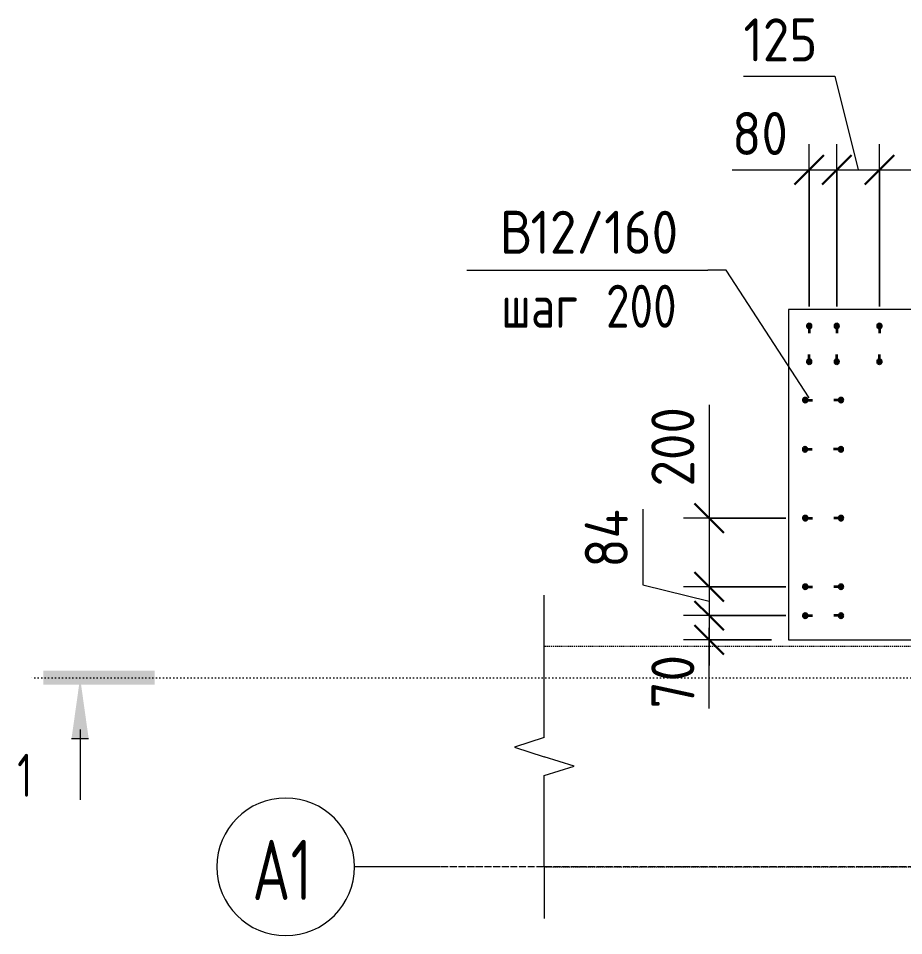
# Model space of a CAD drawing. Header units: millimetres. Extents: x 27196 to 80378, y -5588 to 34882.
# Drawn here: x 63473 to 66045, y 30945 to 33611 of the extents above; entities that cross this region are included whole.
import ezdxf

# ---------------------------------------------------------------- set-up
doc = ezdxf.new("R2010")
doc.units = ezdxf.units.MM
for name, pattern in [('01 Штриховая _4 мм_', [6, 3.5, -2.5]), ('02 Штрихпунктирная _20 мм_', [25, 20, -2.5, 0, -2.5]), ('04 Пунктир 10мм', [10, 0, -10])]:
    doc.linetypes.add(name, pattern=pattern)
for name, color, linetype, lineweight in [('AA_Dim', 7, 'Continuous', 9), ('AA_Dim-50', 7, 'Continuous', 9), ('AA_Oformlenie', 7, 'Continuous', 9), ('AA_Razrez', 7, 'Continuous', 9), ('AA_Vinoska', 7, 'Continuous', 9), ('AF_Stena_Опалубка', 253, 'Continuous', 18), ('KR_Armatura', 7, 'Continuous', 20), ('KR_Armatura_Tonkie', 7, 'Continuous', 20), ('KR_Fundament', 7, 'Continuous', 18), ('Оси', 7, 'Continuous', 9)]:
    doc.layers.add(name, color=color, linetype=linetype, lineweight=lineweight)
doc.styles.add('ISOCPEUR_5', font='isocpeur.ttf', dxfattribs={"width": 0.7, "height": 175})
doc.styles.add('ISOCPEUR_6', font='isocpeur.ttf', dxfattribs={"width": 0.7, "height": 125})
doc.styles.add('ISOCPEUR_7', font='isocpeur.ttf', dxfattribs={"width": 0.9, "height": 125})
doc.styles.add('ISOCPEUR_9', font='isocpeur.ttf', dxfattribs={"width": 0.8, "height": 125})
doc.dimstyles.new('05_Округл_1мм__прозр__1', dxfattribs={"dimscale": 304.8, "dimtxt": 124.497647, "dimasz": 0.278871, "dimexe": 0.246063, "dimexo": 0.164042, "dimgap": 0.016404, "dimtad": 1, "dimdec": 0, "dimdsep": 46, "dimtxsty": 'ISOCPEUR_7', "dimblk1": 'OBLIQUE', "dimblk2": 'OBLIQUE', "dimsah": 1, "dimcen": 0.09, "dimdle": 0.246063, "dimazin": 0, "dimtfac": 1, "dimtdec": 4, "dimtix": 1, "dimtmove": 1, "dimatfit": 3, "dimfxl": 1, "dimtvp": 1, "dimtolj": 1, "dimtzin": 0, "dimlwd": 18, "dimlwe": 18, "dimarcsym": 2})
doc.dimstyles.new('05_Округл_5мм__прозр__2', dxfattribs={"dimscale": 304.8, "dimtxt": 124.497647, "dimasz": 0.278871, "dimexe": 0.246063, "dimexo": 0.164042, "dimgap": 0.016404, "dimtad": 1, "dimdec": 0, "dimrnd": 5, "dimdsep": 46, "dimtxsty": 'ISOCPEUR_7', "dimblk1": 'OBLIQUE', "dimblk2": 'OBLIQUE', "dimsah": 1, "dimcen": 0.09, "dimdle": 0.246063, "dimazin": 0, "dimtfac": 1, "dimtdec": 4, "dimtix": 1, "dimtmove": 1, "dimatfit": 3, "dimfxl": 1, "dimtvp": 1, "dimtolj": 1, "dimtzin": 0, "dimlwd": 18, "dimlwe": 18, "dimarcsym": 2})
doc.dimstyles.new('05_Округл_5мм__прозр__3', dxfattribs={"dimscale": 304.8, "dimtxt": 124.497647, "dimasz": 0.278871, "dimexe": 0.246063, "dimexo": 0.164042, "dimgap": 0.016404, "dimtad": 1, "dimdec": 0, "dimrnd": 5, "dimdsep": 46, "dimtxsty": 'ISOCPEUR_7', "dimblk1": 'OBLIQUE', "dimblk2": 'OBLIQUE', "dimsah": 1, "dimcen": 0.09, "dimdle": 0.246063, "dimazin": 0, "dimtfac": 1, "dimtdec": 4, "dimtix": 1, "dimtmove": 0, "dimatfit": 3, "dimfxl": 1, "dimtvp": 1, "dimtolj": 1, "dimtzin": 0, "dimlwd": 18, "dimlwe": 18, "dimarcsym": 2})

# ---------------------------------------------------------------- blocks, each defined once
blk = doc.blocks.new('265_Выпуск П одной длины _НесАрм_РабПлоск_ - В1 _d12_ t250-4071037-Схема расположения арматурных выпусков вундаментной плиты  в_о 9-А1')
at = {"layer": 'KR_Armatura_Tonkie', "lineweight": 35}
for points in [[(-6, -6), (-3, -5.2), (-1.8, -4.2), (-0.2, -1.6), (0, 0), (-0.8, 3), (-1.8, 4.2), (-4.4, 5.8), (-7.6, 5.8), (-10.2, 4.2), (-11.8, 1.6), (-12, 0), (-11.2, -3), (-9, -5.2)], [(98, -6), (99.6, -5.8), (102.2, -4.2), (103.8, -1.6), (103.8, 1.6), (103.2, 3), (101, 5.2), (98, 6), (95, 5.2), (92.8, 3), (92.2, 1.6), (92.2, -1.6), (92.8, -3), (95, -5.2), (96.4, -5.8)]]:
    blk.add_hatch(color=256, dxfattribs=at).paths.add_polyline_path(points)
at = {"layer": 'KR_Armatura'}
for centre in [(-6, 0), (98, 0)]:
    blk.add_circle(centre, 6, dxfattribs=at)
at = {"layer": 'KR_Armatura_Tonkie', "lineweight": 35}
for p, q in [((0, 0), (15, 0)), ((92, 0), (77, 0))]:
    blk.add_line(p, q, dxfattribs=at)
for centre, start, end in [((-6, 0), 360, 180), ((-6, 0), 180, 360), ((98, 0), 360, 180), ((98, 0), 180, 360)]:
    blk.add_arc(centre, 6, start, end, dxfattribs=at)
blk = doc.blocks.new('265_Выпуск П одной длины _НесАрм_РабПлоск_ - В1 _d12_ t250-V1-Схема расположения арматурных выпусков вундаментной плиты  в_о 9-А1')
at = {"layer": 'KR_Armatura_Tonkie', "lineweight": 35}
for points in [[(-6, -6), (-3, -5.2), (-1.8, -4.2), (-0.1, -1.1), (-0.1, 0.5), (-0.8, 3), (-1.8, 4.2), (-4.4, 5.8), (-7.6, 5.8), (-10.2, 4.2), (-11.8, 1.6), (-11.7, -1.1), (-11.2, -3), (-9, -5.2)], [(98, -6), (99.6, -5.8), (102.2, -4.2), (103.8, -1.1), (103.8, 1.6), (103.2, 3), (101, 5.2), (98, 6), (95, 5.2), (92.8, 3), (92.2, 1.6), (92.2, -1.6), (92.8, -3), (95, -5.2), (96.4, -5.8)]]:
    blk.add_hatch(color=256, dxfattribs=at).paths.add_polyline_path(points)
at = {"layer": 'KR_Armatura'}
for centre in [(-6, 0), (98, 0)]:
    blk.add_circle(centre, 6, dxfattribs=at)
at = {"layer": 'KR_Armatura_Tonkie', "lineweight": 35}
for p, q in [((0, 0), (15, 0)), ((92, 0), (77, 0))]:
    blk.add_line(p, q, dxfattribs=at)
for centre, start, end in [((-6, 0), 360, 180), ((-6, 0), 180, 360), ((98, 0), 360, 180), ((98, 0), 180, 360)]:
    blk.add_arc(centre, 6, start, end, dxfattribs=at)
blk = doc.blocks.new('265_Выпуск П одной длины _НесАрм_РабПлоск_ - В1 _d12_ t250-V2-Схема расположения арматурных выпусков вундаментной плиты  в_о 9-А1')
at = {"layer": 'KR_Armatura_Tonkie', "lineweight": 35}
for points in [[(-6, -6), (-3, -5.2), (-1.8, -4.2), (-0.2, -1.6), (-0.1, 0.5), (-0.8, 3), (-1.8, 4.2), (-4.4, 5.8), (-7.6, 5.8), (-10.2, 4.2), (-11.8, 1.6), (-12, 0), (-11.2, -3), (-9, -5.2)], [(98, -6), (99.6, -5.8), (102.2, -4.2), (103.8, -1.6), (103.8, 1.6), (103.2, 3), (101, 5.2), (98, 6), (95, 5.2), (92.8, 3), (92.2, 1.6), (92.2, -1.6), (92.8, -3), (95, -5.2), (96.4, -5.8)]]:
    blk.add_hatch(color=256, dxfattribs=at).paths.add_polyline_path(points)
at = {"layer": 'KR_Armatura'}
for centre in [(-6, 0), (98, 0)]:
    blk.add_circle(centre, 6, dxfattribs=at)
at = {"layer": 'KR_Armatura_Tonkie', "lineweight": 35}
for p, q in [((0, 0), (15, 0)), ((92, 0), (77, 0))]:
    blk.add_line(p, q, dxfattribs=at)
for centre, start, end in [((-6, 0), 360, 180), ((-6, 0), 180, 360), ((98, 0), 360, 180), ((98, 0), 180, 360)]:
    blk.add_arc(centre, 6, start, end, dxfattribs=at)
blk = doc.blocks.new('011_ЛинияОбрыва _ЭлУзла_Линия_ - Тип 1-4091835-Схема расположения арматурных выпусков вундаментной плиты  в_о 9-А1')
at = {"layer": 'AA_Oformlenie'}
for p, q in [((0, 0), (265, 0)), ((376.3, 0), (640, 0))]:
    blk.add_line(p, q, dxfattribs=at)
blk = doc.blocks.new('Ось сетки - d_4мм-2765513-Схема расположения арматурных выпусков вундаментной плиты  в_о 9-А1')
at = {"layer": 'Оси'}
for start, end in [(360, 180), (360, 180), (180, 360), (180, 360)]:
    blk.add_arc((0, 0), 4, start, end, dxfattribs=at)
blk = doc.blocks.new('Разрез - Номер узла_ спереди-394134-Схема расположения арматурных выпусков вундаментной плиты  в_о 9-А1')
at = {"layer": 'AA_Razrez'}
for points in [[(7.329, 0.404), (7.329, -0.394), (0.873, -0.394), (0.873, 0.404)], [(3.497, -3.533), (2.503, -3.533), (3, 0)]]:
    blk.add_hatch(color=256, dxfattribs=at).paths.add_polyline_path(points)
for p, q in [((3, -3), (3, -7.096)), ((2.503, -3.533), (3.497, -3.533))]:
    blk.add_line(p, q, dxfattribs=at)
blk = doc.blocks.new('DIMBLOCK44-Схема расположения арматурных выпусков вундаментной плиты  в_о 9-А1')
at = {"layer": 'AA_Dim-50', "lineweight": 18}
for p, q in [((65770.4, 32773), (65770.4, 33245.4)), ((65850.4, 32773), (65850.4, 33245.4)), ((65546.5, 33170.4), (65754.5, 33170.4)), ((65695.4, 33170.4), (65850.4, 33170.4)), ((65754.5, 33170.4), (65810.4, 33170.4)), ((65770.4, 33170.4), (65770.4, 32773)), ((65850.4, 33170.4), (65850.4, 32773))]:
    blk.add_line(p, q, dxfattribs=at)
at = {"layer": 'AA_Dim-50', "lineweight": 30}
for p, q in [((65770.4, 33170.4), (65812.9, 33212.9)), ((65850.4, 33170.4), (65892.9, 33212.9)), ((65770.4, 33170.4), (65727.9, 33127.9)), ((65850.4, 33170.4), (65807.9, 33127.9))]:
    blk.add_line(p, q, dxfattribs=at)
at = {"layer": 'AA_Dim-50', "color": 0, "lineweight": 18, "insert": (65546.5, 33338.7), "char_height": 125, "width": 189.619, "attachment_point": 1, "line_spacing_factor": 1.149209, "style": 'ISOCPEUR_7'}
blk.add_mtext('80', dxfattribs=at)
blk = doc.blocks.new('_Oblique')
at = {"color": 0, "linetype": 'ByBlock', "lineweight": -2}
blk.add_line((-0.5, -0.5), (0.5, 0.5), dxfattribs=at)
blk = doc.blocks.new('DIMBLOCK45-Схема расположения арматурных выпусков вундаментной плиты  в_о 9-А1')
at = {"layer": 'AA_Dim-50', "lineweight": 18}
for p, q in [((65579.3, 33442.6), (65844.8, 33442.6)), ((65844.8, 33442.6), (65912.4, 33170.4)), ((65850.4, 32773), (65850.4, 33245.4)), ((65974.4, 32773), (65974.4, 33245.4)), ((65850.4, 33170.4), (65974.4, 33170.4)), ((65850.4, 33170.4), (65850.4, 32773)), ((65974.4, 33170.4), (65974.4, 32773))]:
    blk.add_line(p, q, dxfattribs=at)
at = {"layer": 'AA_Dim-50', "lineweight": 30}
for p, q in [((65850.4, 33170.4), (65892.9, 33212.9)), ((65974.4, 33170.4), (66016.9, 33212.9)), ((65850.4, 33170.4), (65807.9, 33127.9)), ((65974.4, 33170.4), (65931.9, 33127.9))]:
    blk.add_line(p, q, dxfattribs=at)
at = {"layer": 'AA_Dim-50', "color": 0, "lineweight": 18, "insert": (65579.3, 33610.9), "char_height": 125, "width": 258.572, "attachment_point": 1, "line_spacing_factor": 1.149209, "style": 'ISOCPEUR_7'}
blk.add_mtext('125', dxfattribs=at)
blk = doc.blocks.new('DIMBLOCK46-Схема расположения арматурных выпусков вундаментной плиты  в_о 9-А1')
at = {"layer": 'AA_Dim-50', "lineweight": 18}
for p, q in [((65974.4, 32773), (65974.4, 33245.4)), ((65974.4, 33170.4), (66565.4, 33170.4)), ((65974.4, 33170.4), (65974.4, 32773)), ((66490.4, 33180.5), (66490.4, 33095.4)), ((66490.4, 33170.4), (66490.4, 33180.5))]:
    blk.add_line(p, q, dxfattribs=at)
at = {"layer": 'AA_Dim-50', "lineweight": 30}
for p, q in [((65974.4, 33170.4), (66016.9, 33212.9)), ((66490.4, 33170.4), (66532.9, 33212.9)), ((65974.4, 33170.4), (65931.9, 33127.9)), ((66490.4, 33170.4), (66447.9, 33127.9))]:
    blk.add_line(p, q, dxfattribs=at)
at = {"layer": 'AA_Dim-50', "color": 0, "lineweight": 18, "insert": (66124.6, 33338.7), "char_height": 125, "width": 258.572, "attachment_point": 1, "line_spacing_factor": 1.149209, "style": 'ISOCPEUR_7'}
blk.add_mtext('515', dxfattribs=at)
blk = doc.blocks.new('DIMBLOCK47-Схема расположения арматурных выпусков вундаментной плиты  в_о 9-А1')
at = {"layer": 'AA_Dim-50', "lineweight": 18}
for p, q in [((65480, 32487.2), (65480, 32200.2)), ((65480, 32233.5), (65480, 31959)), ((65480, 32200.2), (65480, 32058.7)), ((65702.8, 32158.5), (65405, 32158.5)), ((65480, 32158.5), (65702.8, 32158.5)), ((65702.8, 31959), (65405, 31959)), ((65480, 31959), (65702.8, 31959))]:
    blk.add_line(p, q, dxfattribs=at)
at = {"layer": 'AA_Dim-50', "lineweight": 30}
for p, q in [((65480, 32158.5), (65437.5, 32201)), ((65480, 32158.5), (65522.5, 32116)), ((65480, 31959), (65437.5, 32001.5)), ((65480, 31959), (65522.5, 31916.5))]:
    blk.add_line(p, q, dxfattribs=at)
at = {"layer": 'AA_Dim-50', "color": 0, "lineweight": 18, "insert": (65311.7, 32250.2), "char_height": 125, "width": 284.429, "attachment_point": 1, "rotation": 90, "line_spacing_factor": 1.149209, "style": 'ISOCPEUR_7'}
blk.add_mtext('200', dxfattribs=at)
blk = doc.blocks.new('DIMBLOCK48-Схема расположения арматурных выпусков вундаментной плиты  в_о 9-А1')
at = {"layer": 'AA_Dim-50', "lineweight": 18}
for p, q in [((65286.8, 32184.4), (65286.8, 31964.4)), ((65286.8, 31964.4), (65480, 31917)), ((65702.8, 31959), (65405, 31959)), ((65480, 31959), (65480, 31875)), ((65480, 31959), (65702.8, 31959)), ((65702.8, 31875), (65405, 31875)), ((65480, 31875), (65702.8, 31875))]:
    blk.add_line(p, q, dxfattribs=at)
at = {"layer": 'AA_Dim-50', "lineweight": 30}
for p, q in [((65480, 31959), (65437.5, 32001.5)), ((65480, 31959), (65522.5, 31916.5)), ((65480, 31875), (65437.5, 31917.5)), ((65480, 31875), (65522.5, 31832.5))]:
    blk.add_line(p, q, dxfattribs=at)
at = {"layer": 'AA_Dim-50', "color": 0, "lineweight": 18, "insert": (65118.5, 32014.4), "char_height": 125, "width": 203.985, "attachment_point": 1, "rotation": 90, "line_spacing_factor": 1.149209, "style": 'ISOCPEUR_7'}
blk.add_mtext('84', dxfattribs=at)
blk = doc.blocks.new('DIMBLOCK49-Схема расположения арматурных выпусков вундаментной плиты  в_о 9-А1')
at = {"layer": 'AA_Dim-50', "lineweight": 30}
for p, q in [((65480, 31875), (65437.5, 31917.5)), ((65480, 31875), (65522.5, 31832.5)), ((65480, 31805), (65437.5, 31847.5)), ((65480, 31805), (65522.5, 31762.5))]:
    blk.add_line(p, q, dxfattribs=at)
at = {"layer": 'AA_Dim-50', "lineweight": 18}
for p, q in [((65702.8, 31875), (65405, 31875)), ((65480, 31875), (65480, 31730)), ((65480, 31875), (65702.8, 31875)), ((65480, 31813), (65480, 31840)), ((65660.4, 31805), (65405, 31805)), ((65480, 31605), (65480, 31813)), ((65480, 31805), (65660.4, 31805))]:
    blk.add_line(p, q, dxfattribs=at)
at = {"layer": 'AA_Dim-50', "color": 0, "lineweight": 18, "insert": (65311.7, 31605), "char_height": 125, "width": 189.619, "attachment_point": 1, "rotation": 90, "line_spacing_factor": 1.149209, "style": 'ISOCPEUR_7'}
blk.add_mtext('70', dxfattribs=at)
blk = doc.blocks.new('042_М_Арматуры - Диам длина поз _ Комментарий-3662934-Схема расположения арматурных выпусков вундаментной плиты  в_о 9-А1')
at = {"layer": 'AA_Vinoska'}
blk.add_line((-7, 0), (7, 0), dxfattribs=at)

msp = doc.modelspace()

# ---------------------------------------------------------------- linework, layer by layer
at = {"layer": 'AA_Razrez', "linetype": '04 Пунктир 10мм'}
msp.add_line((69337.9417, 31694.5825), (63502.1668, 31694.5825), dxfattribs=at)
at = {"layer": 'AA_Vinoska'}
for p, q in [((65528.9785, 32878.9784), (65475.4489, 32878.9784)), ((65769.8613, 32508.0953), (65528.9785, 32878.9784)), ((65000.5054, 31785), (65000.5054, 31935)), ((65000.5054, 31521.3087), (64913.8552, 31493.1543)), ((64913.8552, 31493.1543), (65000.5054, 31465)), ((65087.1079, 31437.5), (65000.5054, 31465)), ((65000.5054, 31410), (65087.1079, 31437.5)), ((65000.5054, 31145), (65000.5054, 30995))]:
    msp.add_line(p, q, dxfattribs=at)
at = {"layer": 'AF_Stena_Опалубка', "linetype": '01 Штриховая _4 мм_', "lineweight": 20}
for p, q in [((68155.736, 31785), (65000.5054, 31785)), ((65000.5054, 31145), (68155.736, 31145))]:
    msp.add_line(p, q, dxfattribs=at)
at = {"layer": 'KR_Fundament', "lineweight": 20}
for p, q in [((67270.3877, 32765), (65710.3877, 32765)), ((65710.3877, 32765), (65710.3877, 31805)), ((65710.3877, 31805), (67270.3877, 31805))]:
    msp.add_line(p, q, dxfattribs=at)
at = {"layer": 'Оси'}
msp.add_line((64699.5295, 31145), (64449.5295, 31145), dxfattribs=at)
at = {"layer": 'Оси', "linetype": '02 Штрихпунктирная _20 мм_'}
msp.add_line((68461.4671, 31145), (64699.5295, 31145), dxfattribs=at)

# ---------------------------------------------------------------- block references
at = {"layer": 'AA_Oformlenie', "rotation": 89.99999999999991}
msp.add_blockref('011_ЛинияОбрыва _ЭлУзла_Линия_ - Тип 1-4091835-Схема расположения арматурных выпусков вундаментной плиты  в_о 9-А1', (65000.5054, 31145), dxfattribs=at)
at = {"layer": 'AA_Razrez', "xscale": 49.99999999999998, "yscale": 49.99999999999998, "zscale": 49.99999999999998}
msp.add_blockref('Разрез - Номер узла_ спереди-394134-Схема расположения арматурных выпусков вундаментной плиты  в_о 9-А1', (63502.1668, 31694.5825), dxfattribs=at)
at = {"layer": 'AA_Vinoska', "xscale": 49.99999999999998, "yscale": 49.99999999999998, "zscale": 49.99999999999998}
msp.add_blockref('042_М_Арматуры - Диам длина поз _ Комментарий-3662934-Схема расположения арматурных выпусков вундаментной плиты  в_о 9-А1', (65125.4489, 32878.9784), dxfattribs=at)
at = {"layer": 'KR_Armatura_Tonkie', "lineweight": 35, "rotation": 89.99999999999991}
for p in [(65770.3877, 32619), (65850.3877, 32619), (65974.3877, 32619)]:
    msp.add_blockref('265_Выпуск П одной длины _НесАрм_РабПлоск_ - В1 _d12_ t250-4071037-Схема расположения арматурных выпусков вундаментной плиты  в_о 9-А1', p, dxfattribs=at)
at = {"layer": 'KR_Armatura_Tonkie', "lineweight": 35}
for name, p in [('265_Выпуск П одной длины _НесАрм_РабПлоск_ - В1 _d12_ t250-4071037-Схема расположения арматурных выпусков вундаментной плиты  в_о 9-А1', (65764.7833, 32501.5)), ('265_Выпуск П одной длины _НесАрм_РабПлоск_ - В1 _d12_ t250-V1-Схема расположения арматурных выпусков вундаментной плиты  в_о 9-А1', (65764.3877, 32358.5)), ('265_Выпуск П одной длины _НесАрм_РабПлоск_ - В1 _d12_ t250-V2-Схема расположения арматурных выпусков вундаментной плиты  в_о 9-А1', (65764.7833, 32158.5)), ('265_Выпуск П одной длины _НесАрм_РабПлоск_ - В1 _d12_ t250-4071037-Схема расположения арматурных выпусков вундаментной плиты  в_о 9-А1', (65764.7833, 31959)), ('265_Выпуск П одной длины _НесАрм_РабПлоск_ - В1 _d12_ t250-4071037-Схема расположения арматурных выпусков вундаментной плиты  в_о 9-А1', (65764.7833, 31875))]:
    msp.add_blockref(name, p, dxfattribs=at)
at = {"layer": 'Оси', "xscale": 49.99999999999998, "yscale": 49.99999999999998, "zscale": 49.99999999999998, "rotation": 90}
msp.add_blockref('Ось сетки - d_4мм-2765513-Схема расположения арматурных выпусков вундаментной плиты  в_о 9-А1', (64249.5295, 31145), dxfattribs=at)

# ---------------------------------------------------------------- texts
at = {"layer": 'AA_Razrez', "insert": (63469.6456, 31473.5911), "char_height": 125, "width": 53.312219, "attachment_point": 1, "style": 'ISOCPEUR_6'}
msp.add_mtext('\\fISOCPEUR|b0|i0|c204|p34|;\\W.7;1', dxfattribs=at)
at = {"layer": 'AA_Vinoska', "char_height": 125, "attachment_point": 1}
for s, insert, width, style in [('\\fISOCPEUR|b0|i0|c204|p34|;\\W.9;В', (64871.456, 33051.6836), 108.227812, 'ISOCPEUR_7'), ('12/160', (64960.7528, 33051.6836), 526.708687, 'ISOCPEUR_7'), (' 200', (65116.3018, 32836.7309), 333.502, 'ISOCPEUR_9'), ('шаг', (64875.531, 32836.7309), 291.81425, 'ISOCPEUR_9')]:
    msp.add_mtext(s, dxfattribs=dict(at, insert=insert, width=width, style=style))
at = {"layer": 'Оси', "char_height": 175, "attachment_point": 1, "style": 'ISOCPEUR_5'}
for s, insert, width in [('\\fISOCPEUR|b0|i0|c204|p34|;\\W.7;А', (64152.691, 31223.519), 134.6835), ('\\fISOCPEUR|b0|i0|c204|p34|;\\W.7;1', (64263.816, 31223.519), 75.759469)]:
    msp.add_mtext(s, dxfattribs=dict(at, insert=insert, width=width))

# ---------------------------------------------------------------- dimensions: what is measured, and where the dimension line sits
at = {"layer": 'AA_Dim', "lineweight": 18}
for base, p1, p2, override, picture, middle in [((65974.3877, 33170.401), (65850.3877, 32723), (65974.3877, 32723), {"dimpost": '<>', "dimfxl": 124}, 'DIMBLOCK45-Схема расположения арматурных выпусков вундаментной плиты  в_о 9-А1', (65708.5702, 33527.557)), ((65850.3877, 33170.401), (65770.3877, 32723), (65850.3877, 32723), {"dimpost": '<>', "dimfxl": 80}, 'DIMBLOCK44-Схема расположения арматурных выпусков вундаментной плиты  в_о 9-А1', (65641.3155, 33255.3746))]:
    dim = msp.add_linear_dim(base=base, p1=p1, p2=p2, dimstyle='05_Округл_5мм__прозр__2', override=override, dxfattribs=at)
    dim.commit()
    dim.dimension.update_dxf_attribs({"geometry": picture, "text_midpoint": middle, "dimtype": 160})
dim = msp.add_linear_dim(base=(66490.3877, 33170.401), p1=(65974.3877, 32723), p2=(66490.3877, 33230.5051), dimstyle='05_Округл_5мм__прозр__3', override={"dimpost": '<>', "dimfxl": 723.752307}, dxfattribs=at)
dim.commit()
dim.dimension.update_dxf_attribs({"geometry": 'DIMBLOCK46-Схема расположения арматурных выпусков вундаментной плиты  в_о 9-А1', "text_midpoint": (66232.3877, 33237.901)})
for base, p1, p2, override, picture, middle in [((65480.0260762848, 31958.9999999999), (65752.7833458524, 32158.4999999999), (65752.7833458524, 31958.9999999999), {"dimpost": '<>', "dimfxl": 199.5}, 'DIMBLOCK47-Схема расположения арматурных выпусков вундаментной плиты  в_о 9-А1', (65395.0524413177, 32392.3752028467)), ((65480.0261, 31875), (65752.7833, 31959), (65752.7833, 31875), {"dimpost": '<>', "dimfxl": 84}, 'DIMBLOCK48-Схема расположения арматурных выпусков вундаментной плиты  в_о 9-А1', (65201.8087, 32116.3615)), ((65480.0261, 31805), (65752.7833, 31875), (65710.3877, 31805), {"dimpost": '<>', "dimfxl": 81.837609}, 'DIMBLOCK49-Схема расположения арматурных выпусков вундаментной плиты  в_о 9-А1', (65395.0524, 31699.83))]:
    dim = msp.add_linear_dim(base=base, p1=p1, p2=p2, angle=90, dimstyle='05_Округл_1мм__прозр__1', override=override, dxfattribs=at)
    dim.commit()
    dim.dimension.update_dxf_attribs({"geometry": picture, "text_midpoint": middle, "dimtype": 160, "text_rotation": 90})

doc.saveas('drawing.dxf')
